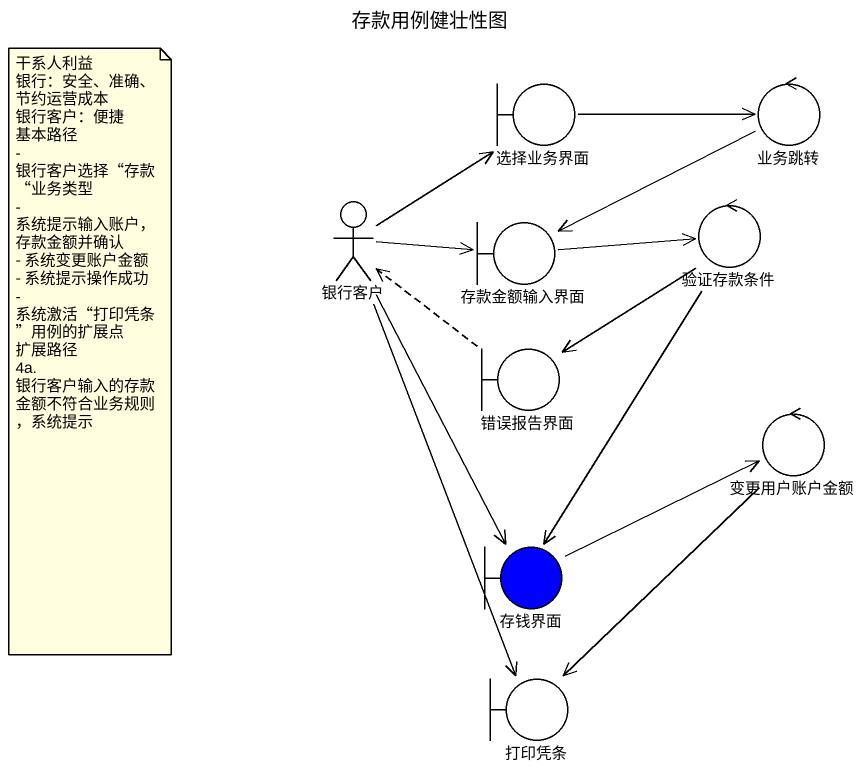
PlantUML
@startuml
title 存款用例健壮性图
boundary 选择业务界面
control 业务跳转
actor 银行客户
control 验证存款条件
boundary 存款金额输入界面
boundary 错误报告界面
control 变更用户账户金额
boundary 存钱界面 #0000FF
boundary 打印凭条
选择业务界面 -right-> 业务跳转
业务跳转 -left-> 存款金额输入界面
银行客户 -up-> 选择业务界面
银行客户 -right-> 存款金额输入界面
银行客户 --> 存钱界面
银行客户 --> 打印凭条
验证存款条件 --> 错误报告界面
验证存款条件 --> 存钱界面
存款金额输入界面 -right-> 验证存款条件
错误报告界面 .up.> 银行客户
变更用户账户金额 --> 打印凭条
存钱界面 -right-> 变更用户账户金额
note as N1
  干系人利益
  银行：安全、准确、节约运营成本
  银行客户：便捷
  基本路径
  - 银行客户选择“存款“业务类型
  - 系统提示输入账户，存款金额并确认
  - 系统变更账户金额
  - 系统提示操作成功
  - 系统激活“打印凭条”用例的扩展点
  扩展路径
  4a. 银行客户输入的存款金额不符合业务规则，系统提示
end note
@enduml
